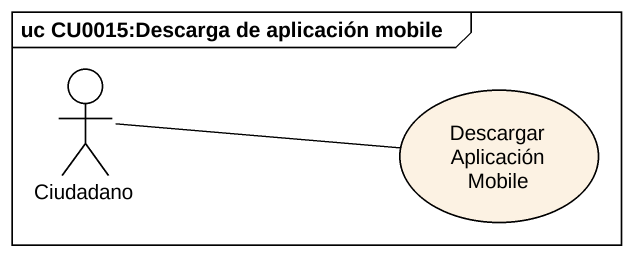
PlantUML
@startuml
mainframe uc CU0015:Descarga de aplicación mobile
actor Ciudadano
usecase "Descargar Aplicación Mobile" as Descargar_Aplicación_Mobile
Ciudadano -right- Descargar_Aplicación_Mobile
@enduml
